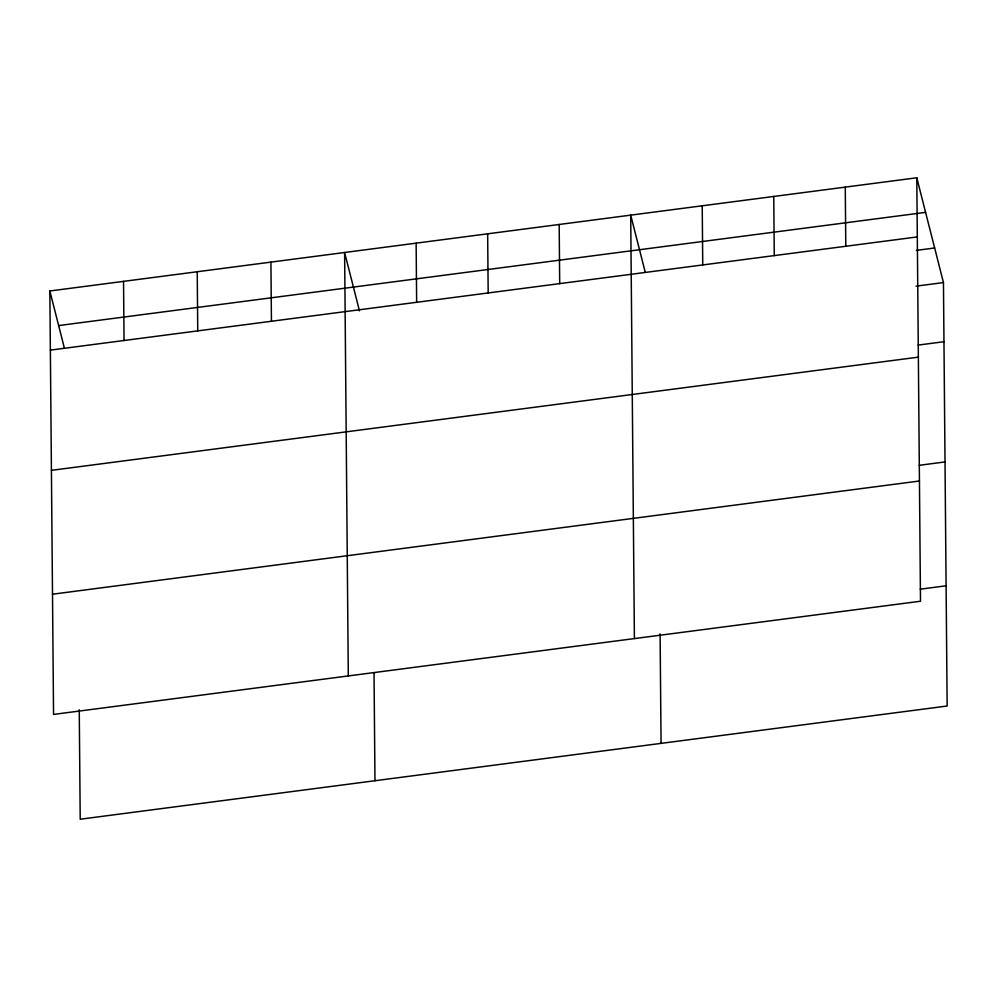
<?xml version="1.0" encoding="UTF-8"?>
<svg xmlns="http://www.w3.org/2000/svg" width="997" height="997" viewBox="0 0 997 997"><rect width="100%" height="100%" fill="white"/><g stroke="black" fill="none" stroke-linecap="round" stroke-linejoin="round"><path stroke-width="1.5" d="M916.791 177.778L920.493 601.228L53.551 714.425L49.85 290.987L916.791 177.778L943.449 282.575L947.15 706.013L80.209 819.222L79.249 709.789M58.649 325.57L925.59 212.361M50.361 350.121L917.315 236.925M916.393 250.372L934.663 247.991M916.069 286.151L943.449 282.575M918.1 345.087L943.972 341.709M51.42 470.347L918.362 357.138M919.147 465.312L945.019 461.935M52.492 594.212L919.446 481.003M920.231 589.177L946.103 585.8M645.171 271.982L630.702 215.14L634.404 638.578M359.456 310.827L344.613 252.49L348.302 675.941M49.85 290.987L64.306 347.828M845.269 187.124L845.792 246.259M773.747 196.459L774.27 255.606M702.224 205.806L702.748 264.94M660.101 633.942L661.061 743.376M559.18 224.475L559.691 283.622M487.658 233.821L488.169 292.956M416.135 243.156L416.646 302.303M374.025 672.838L374.972 780.726M270.922 262.124L271.433 321.258M197.232 271.745L197.742 330.879M123.541 281.366L124.052 340.5"/></g></svg>
